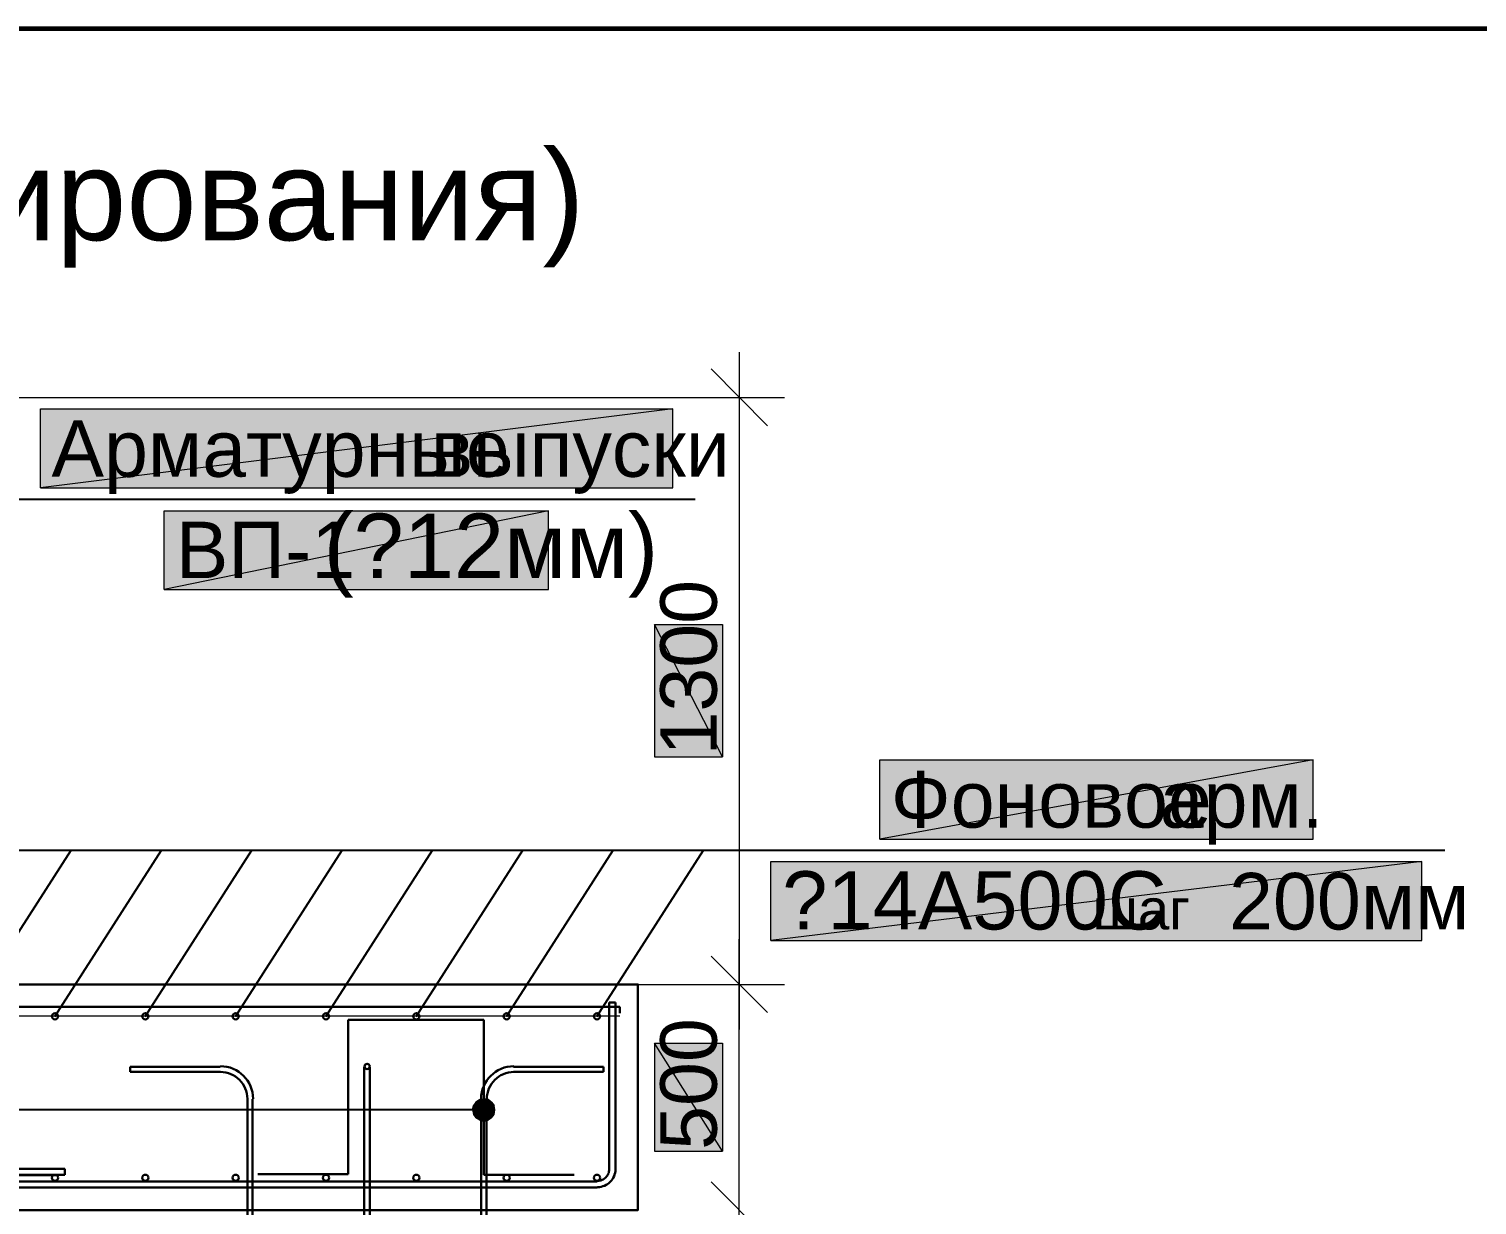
# Model space of a CAD drawing. Extents: x 0 to 420, y 0 to 297.
# Drawn here: x 204.5 to 268.6, y 240 to 292.1 of the extents above; entities that cross this region are included whole.
import ezdxf

# ---------------------------------------------------------------- set-up
doc = ezdxf.new("R2010")
doc.units = 0
doc.linetypes.add('TEYPDFCAD_CENTER', pattern=[20, 12, -3, 2, -3])
for name, color, linetype in [('PDF_ОСИ', 7, 'Continuous'), ('TEY_REVIEW_AXIS', 7, 'Continuous'), ('TEY_REVIEW_LEADER', 7, 'Continuous')]:
    doc.layers.add(name, color=color, linetype=linetype)
doc.styles.add('TEYPDFCAD_TEXT', font='arial.ttf')

# ---------------------------------------------------------------- blocks, each defined once
blk = doc.blocks.new('TEY_AXIS')
at = {"layer": 'PDF_ОСИ', "linetype": 'TEYPDFCAD_CENTER', "lineweight": 9}
blk.add_line((0, 0), (1, 0), dxfattribs=at)

msp = doc.modelspace()

# ---------------------------------------------------------------- hatches: boundary and pattern name
at = {"true_color": 0xffffff}
h = msp.add_hatch(color=0, dxfattribs=at)
h.paths.add_polyline_path([(205.02, 275.294), (233.024, 275.294), (205.02, 271.801)])
h.paths.add_polyline_path([(233.024, 275.294), (205.02, 271.801), (233.024, 271.801)])
h = msp.add_hatch(color=0, dxfattribs=at)
h.paths.add_polyline_path([(210.502, 270.785), (227.52, 270.785), (210.502, 267.293)])
h.paths.add_polyline_path([(227.52, 270.785), (210.502, 267.293), (227.52, 267.293)])
h = msp.add_hatch(color=0, dxfattribs=at)
h.paths.add_polyline_path([(232.22, 259.884), (235.225, 259.884), (232.22, 265.747)])
h.paths.add_polyline_path([(235.225, 259.884), (232.22, 265.747), (235.225, 265.747)])
h = msp.add_hatch(color=0, dxfattribs=at)
h.paths.add_polyline_path([(242.189, 259.757), (261.387, 259.757), (242.189, 256.244)])
h.paths.add_polyline_path([(261.387, 259.757), (242.189, 256.244), (261.387, 256.244)])
h = msp.add_hatch(color=0, dxfattribs=at)
h.paths.add_polyline_path([(237.363, 255.249), (266.192, 255.249), (237.363, 251.756)])
h.paths.add_polyline_path([(266.192, 255.249), (237.363, 251.756), (266.192, 251.756)])
h = msp.add_hatch(color=0, dxfattribs=at)
h.paths.add_polyline_path([(232.22, 242.422), (235.225, 242.422), (232.22, 247.206)])
h.paths.add_polyline_path([(235.225, 242.422), (232.22, 247.206), (235.225, 247.206)])
h = msp.add_hatch(color=7)
h.paths.add_polyline_path([(224.303, 244.602), (224.197, 244.454), (224.663, 244.263)])
h.paths.add_polyline_path([(224.197, 244.454), (224.663, 244.263), (224.155, 244.263)])
h.paths.add_polyline_path([(224.663, 244.263), (224.155, 244.263), (224.197, 244.052)])
h = msp.add_hatch(color=7)
h.paths.add_polyline_path([(224.853, 244.708), (224.663, 244.75), (224.663, 244.263)])
h.paths.add_polyline_path([(224.663, 244.75), (224.663, 244.263), (224.472, 244.708)])
h.paths.add_polyline_path([(224.663, 244.263), (224.472, 244.708), (224.303, 244.602)])
h = msp.add_hatch(color=7)
h.paths.add_polyline_path([(225.15, 244.263), (225.107, 244.454), (224.663, 244.263)])
h.paths.add_polyline_path([(225.107, 244.454), (224.663, 244.263), (225.002, 244.602)])
h.paths.add_polyline_path([(224.663, 244.263), (225.002, 244.602), (224.853, 244.708)])
h = msp.add_hatch(color=7)
h.paths.add_polyline_path([(224.197, 244.052), (224.303, 243.904), (224.663, 244.263)])
h.paths.add_polyline_path([(224.303, 243.904), (224.663, 244.263), (224.472, 243.798)])
h.paths.add_polyline_path([(224.663, 244.263), (224.472, 243.798), (224.663, 243.755)])
h = msp.add_hatch(color=7)
h.paths.add_polyline_path([(224.663, 243.755), (224.853, 243.798), (224.663, 244.263)])
h.paths.add_polyline_path([(224.853, 243.798), (224.663, 244.263), (225.002, 243.904)])
h.paths.add_polyline_path([(224.663, 244.263), (225.002, 243.904), (225.107, 244.052)])
msp.add_hatch(color=7).paths.add_polyline_path([(225.107, 244.052), (225.15, 244.263), (224.663, 244.263)])

# ---------------------------------------------------------------- linework, layer by layer
at = {"color": 7, "lineweight": 5}
for p, q in [((237.215, 274.553), (234.717, 277.072)), ((237.215, 248.56), (234.717, 251.058)), ((234.717, 251.058), (237.215, 248.56)), ((232.114, 249.809), (237.977, 249.809)), ((237.215, 238.57), (234.717, 241.067)), ((234.717, 241.067), (237.215, 238.57))]:
    msp.add_line(p, q, dxfattribs=at)
at = {"color": 7, "lineweight": 25}
for p, q in [((201.655, 248.391), (206.375, 255.757)), ((205.655, 248.391), (210.375, 255.757)), ((209.656, 248.391), (214.376, 255.757)), ((213.656, 248.391), (218.376, 255.757)), ((217.657, 248.391), (222.377, 255.757)), ((221.657, 248.391), (226.377, 255.757)), ((225.658, 248.391), (230.378, 255.757)), ((229.658, 248.391), (234.379, 255.757))]:
    msp.add_line(p, q, dxfattribs=at)
at = {"lineweight": 30}
for p, q in [((230.209, 249.005), (230.209, 241.618)), ((230.484, 249.005), (230.209, 249.005)), ((230.484, 249.005), (230.484, 241.618)), ((230.674, 248.814), (230.674, 248.539)), ((218.652, 241.406), (218.652, 248.243)), ((218.652, 248.243), (224.663, 248.243)), ((224.663, 248.243), (224.663, 241.385)), ((209, 245.935), (209, 246.168)), ((209, 246.168), (212.979, 246.168)), ((212.979, 245.935), (209, 245.935)), ((213.138, 246.182), (212.99, 246.19)), ((213.112, 245.929), (212.99, 245.935)), ((213.231, 245.911), (213.112, 245.929)), ((213.282, 246.16), (213.138, 246.182)), ((213.345, 245.882), (213.231, 245.911)), ((213.421, 246.124), (213.282, 246.16)), ((213.455, 245.842), (213.345, 245.882)), ((213.554, 246.076), (213.421, 246.124)), ((213.56, 245.791), (213.455, 245.842)), ((213.681, 246.015), (213.554, 246.076)), ((213.658, 245.731), (213.56, 245.791)), ((213.75, 245.662), (213.658, 245.731)), ((213.8, 245.942), (213.681, 246.015)), ((213.835, 245.585), (213.75, 245.662)), ((213.912, 245.858), (213.8, 245.942)), ((214.015, 245.765), (213.912, 245.858)), ((214.108, 245.662), (214.015, 245.765)), ((214.192, 245.55), (214.108, 245.662)), ((224.867, 245.662), (224.784, 245.55)), ((224.961, 245.765), (224.867, 245.662)), ((225.064, 245.858), (224.961, 245.765)), ((225.175, 245.942), (225.064, 245.858)), ((225.225, 245.662), (225.14, 245.585)), ((225.295, 246.015), (225.175, 245.942)), ((225.317, 245.731), (225.225, 245.662)), ((225.422, 246.076), (225.295, 246.015)), ((225.416, 245.791), (225.317, 245.731)), ((225.52, 245.842), (225.416, 245.791)), ((225.555, 246.124), (225.422, 246.076)), ((225.63, 245.882), (225.52, 245.842)), ((225.694, 246.16), (225.555, 246.124)), ((225.745, 245.911), (225.63, 245.882)), ((225.838, 246.182), (225.694, 246.16)), ((225.864, 245.929), (225.745, 245.911)), ((225.986, 246.19), (225.838, 246.182)), ((225.986, 245.935), (225.864, 245.929)), ((225.975, 246.168), (229.955, 246.168)), ((229.955, 245.935), (225.975, 245.935)), ((229.955, 246.168), (229.955, 245.935)), ((213.912, 245.5), (213.835, 245.585)), ((213.981, 245.408), (213.912, 245.5)), ((214.041, 245.31), (213.981, 245.408)), ((214.092, 245.205), (214.041, 245.31)), ((214.132, 245.095), (214.092, 245.205)), ((214.161, 244.981), (214.132, 245.095)), ((214.179, 244.862), (214.161, 244.981)), ((214.265, 245.431), (214.192, 245.55)), ((214.326, 245.304), (214.265, 245.431)), ((214.374, 245.171), (214.326, 245.304)), ((214.41, 245.032), (214.374, 245.171)), ((214.432, 244.888), (214.41, 245.032)), ((224.565, 245.032), (224.543, 244.888)), ((224.601, 245.171), (224.565, 245.032)), ((224.65, 245.304), (224.601, 245.171)), ((224.711, 245.431), (224.65, 245.304)), ((224.784, 245.55), (224.711, 245.431)), ((224.814, 244.981), (224.796, 244.862)), ((224.844, 245.095), (224.814, 244.981)), ((224.884, 245.205), (224.844, 245.095)), ((224.934, 245.31), (224.884, 245.205)), ((224.994, 245.408), (224.934, 245.31)), ((225.063, 245.5), (224.994, 245.408)), ((225.14, 245.585), (225.063, 245.5)), ((214.185, 244.74), (214.179, 244.862)), ((214.44, 244.74), (214.432, 244.888)), ((224.543, 244.888), (224.536, 244.74)), ((224.796, 244.862), (224.79, 244.74)), ((201.761, 241.363), (205.761, 241.363)), ((206.1, 241.639), (202.12, 241.639)), ((202.12, 241.385), (206.1, 241.385)), ((206.1, 241.385), (206.1, 241.639)), ((214.651, 241.406), (218.652, 241.406)), ((224.663, 241.385), (228.663, 241.385)), ((229.743, 241.112), (229.795, 241.12)), ((229.795, 241.12), (229.844, 241.133)), ((229.844, 241.133), (229.892, 241.15)), ((229.892, 241.15), (229.937, 241.172)), ((229.937, 241.172), (229.98, 241.198)), ((229.98, 241.198), (230.02, 241.228)), ((230.02, 241.228), (230.057, 241.261)), ((230.057, 241.261), (230.09, 241.298)), ((230.09, 241.298), (230.12, 241.338)), ((230.12, 241.338), (230.146, 241.381)), ((230.146, 241.381), (230.168, 241.426)), ((230.168, 241.426), (230.185, 241.474)), ((230.185, 241.474), (230.198, 241.524)), ((230.198, 241.524), (230.206, 241.575)), ((230.206, 241.575), (230.209, 241.628)), ((230.251, 241.067), (230.303, 241.123)), ((230.303, 241.123), (230.348, 241.184)), ((230.348, 241.184), (230.388, 241.25)), ((230.388, 241.25), (230.421, 241.319)), ((230.421, 241.319), (230.448, 241.392)), ((230.448, 241.392), (230.468, 241.468)), ((230.468, 241.468), (230.48, 241.547)), ((230.48, 241.547), (230.484, 241.628)), ((229.69, 241.109), (229.743, 241.112)), ((229.69, 240.834), (229.771, 240.838)), ((229.771, 240.838), (229.85, 240.85)), ((229.85, 240.85), (229.926, 240.87)), ((229.926, 240.87), (229.999, 240.897)), ((229.999, 240.897), (230.068, 240.93)), ((230.068, 240.93), (230.134, 240.97)), ((230.134, 240.97), (230.195, 241.016)), ((230.195, 241.016), (230.251, 241.067))]:
    msp.add_line(p, q, dxfattribs=at)
at = {"color": 0, "lineweight": 0, "true_color": 0xffffff}
for points in [[(232.22, 259.884), (235.225, 259.884), (232.22, 265.747)], [(235.225, 259.884), (232.22, 265.747), (235.225, 265.747)], [(232.22, 242.422), (235.225, 242.422), (232.22, 247.206)], [(235.225, 242.422), (232.22, 247.206), (235.225, 247.206)]]:
    msp.add_lwpolyline(points, close=True, dxfattribs=at)
at = {"color": 7, "lineweight": 0}
for points in [[(224.197, 244.454), (224.663, 244.263), (224.155, 244.263)], [(224.303, 244.602), (224.197, 244.454), (224.663, 244.263)], [(224.663, 244.263), (224.472, 244.708), (224.303, 244.602)], [(224.663, 244.75), (224.663, 244.263), (224.472, 244.708)], [(224.853, 244.708), (224.663, 244.75), (224.663, 244.263)], [(224.663, 244.263), (225.002, 244.602), (224.853, 244.708)], [(225.107, 244.454), (224.663, 244.263), (225.002, 244.602)], [(225.15, 244.263), (225.107, 244.454), (224.663, 244.263)], [(224.663, 244.263), (224.155, 244.263), (224.197, 244.052)], [(224.197, 244.052), (224.303, 243.904), (224.663, 244.263)], [(224.303, 243.904), (224.663, 244.263), (224.472, 243.798)], [(224.663, 244.263), (224.472, 243.798), (224.663, 243.755)], [(224.663, 243.755), (224.853, 243.798), (224.663, 244.263)], [(224.853, 243.798), (224.663, 244.263), (225.002, 243.904)], [(224.663, 244.263), (225.002, 243.904), (225.107, 244.052)], [(225.107, 244.052), (225.15, 244.263), (224.663, 244.263)]]:
    msp.add_lwpolyline(points, close=True, dxfattribs=at)
at = {"lineweight": 30}
for centre in [(205.666, 248.401), (209.666, 248.401), (213.667, 248.401), (217.667, 248.401), (221.668, 248.401), (225.668, 248.401), (229.669, 248.401), (205.666, 241.247), (209.666, 241.247), (213.667, 241.247), (217.667, 241.247), (221.668, 241.247), (225.668, 241.247), (229.669, 241.247)]:
    msp.add_circle(centre, 0.138, dxfattribs=at)
at = {"color": 7, "lineweight": 30}
msp.add_circle((219.488, 246.179), 0.116, dxfattribs=at)
at = {"layer": 'TEY_REVIEW_AXIS', "color": 7, "lineweight": 5}
for p, q in [((235.966, 277.812), (235.966, 247.819)), ((202.142, 275.802), (237.977, 275.802)), ((202.142, 249.809), (237.977, 249.809))]:
    msp.add_line(p, q, dxfattribs=at)
at = {"layer": 'TEY_REVIEW_AXIS', "color": 7, "lineweight": 25}
for p, q in [((204.004, 271.293), (234.019, 271.293)), ((174.371, 255.757), (236.368, 255.757)), ((236.368, 255.757), (267.208, 255.757)), ((224.663, 244.263), (166.539, 244.263))]:
    msp.add_line(p, q, dxfattribs=at)
at = {"layer": 'TEY_REVIEW_AXIS', "color": 0, "lineweight": 0, "true_color": 0xffffff}
for p, q in [((205.02, 271.801), (233.024, 271.801)), ((237.363, 251.756), (266.192, 251.756))]:
    msp.add_line(p, q, dxfattribs=at)
at = {"layer": 'TEY_REVIEW_AXIS', "lineweight": 30}
for p, q in [((168.275, 248.814), (230.674, 248.814)), ((219.35, 70.824), (219.35, 246.168)), ((219.604, 246.168), (219.604, 70.824)), ((214.185, 70.824), (214.185, 244.729)), ((214.418, 244.729), (214.418, 70.824)), ((224.536, 70.824), (224.536, 244.729)), ((224.769, 244.729), (224.769, 70.824)), ((169.27, 241.088), (229.679, 241.088)), ((169.27, 240.813), (229.679, 240.813))]:
    msp.add_line(p, q, dxfattribs=at)
at = {"layer": 'TEY_REVIEW_AXIS', "lineweight": 60}
msp.add_lwpolyline([(20.108, 5.144), (415.078, 5.144), (415.078, 292.121), (20.108, 292.121)], close=True, dxfattribs=at)
at = {"layer": 'TEY_REVIEW_AXIS', "color": 0, "lineweight": 0, "true_color": 0xffffff}
for points in [[(205.02, 275.294), (233.024, 275.294), (205.02, 271.801)], [(233.024, 275.294), (205.02, 271.801), (233.024, 271.801)], [(237.363, 255.249), (266.192, 255.249), (237.363, 251.756)], [(266.192, 255.249), (237.363, 251.756), (266.192, 251.756)]]:
    msp.add_lwpolyline(points, close=True, dxfattribs=at)
at = {"layer": 'TEY_REVIEW_AXIS', "lineweight": 30}
msp.add_lwpolyline([(167.471, 249.809), (231.479, 249.809), (231.479, 239.818), (167.471, 239.818)], close=True, dxfattribs=at)
at = {"layer": 'TEY_REVIEW_LEADER', "color": 0, "lineweight": 0, "true_color": 0xffffff}
for p, q in [((210.502, 267.293), (227.52, 267.293)), ((242.189, 256.244), (261.387, 256.244))]:
    msp.add_line(p, q, dxfattribs=at)
at = {"layer": 'TEY_REVIEW_LEADER', "color": 7, "lineweight": 5}
msp.add_line((235.966, 237.808), (235.966, 251.82), dxfattribs=at)
at = {"layer": 'TEY_REVIEW_LEADER', "color": 0, "lineweight": 0, "true_color": 0xffffff}
for points in [[(210.502, 270.785), (227.52, 270.785), (210.502, 267.293)], [(227.52, 270.785), (210.502, 267.293), (227.52, 267.293)], [(242.189, 259.757), (261.387, 259.757), (242.189, 256.244)], [(261.387, 259.757), (242.189, 256.244), (261.387, 256.244)]]:
    msp.add_lwpolyline(points, close=True, dxfattribs=at)

# ---------------------------------------------------------------- block references
at = {"layer": 'PDF_ОСИ', "xscale": 86.78333333333333}
msp.add_blockref('TEY_AXIS', (143.891, 248.412), dxfattribs=at)

# ---------------------------------------------------------------- texts
at = {"color": 7, "style": 'TEYPDFCAD_TEXT'}
for s, height, p in [('армирования)', 4.00277, (192.531, 282.765)), ('(\ue71212мм)', 2.8591, (217.561, 267.801)), ('шаг', 1.7923, (251.607, 252.243))]:
    msp.add_text(s, height=height, dxfattribs=at).set_placement(p)
msp.add_text('1300', height=2.5017, rotation=90, dxfattribs=at).set_placement((234.971, 259.948))
at = {"layer": 'TEY_REVIEW_LEADER', "color": 7, "style": 'TEYPDFCAD_TEXT'}
for s, height, p in [('Арматурные', 2.5017, (205.507, 272.288)), ('выпуски', 2.5017, (222.317, 272.288)), ('ВП-1', 2.5017, (211.011, 267.801)), ('Фоновое', 2.5017, (242.676, 256.752)), ('арм.', 2.5017, (254.588, 256.752)), ('\ue71214А500С', 2.5786, (237.871, 252.243)), ('200мм', 2.5035, (257.658, 252.243))]:
    msp.add_text(s, height=height, dxfattribs=at).set_placement(p)
msp.add_text('500', height=2.5017, rotation=90, dxfattribs=at).set_placement((234.971, 242.485))

doc.saveas('drawing.dxf')
